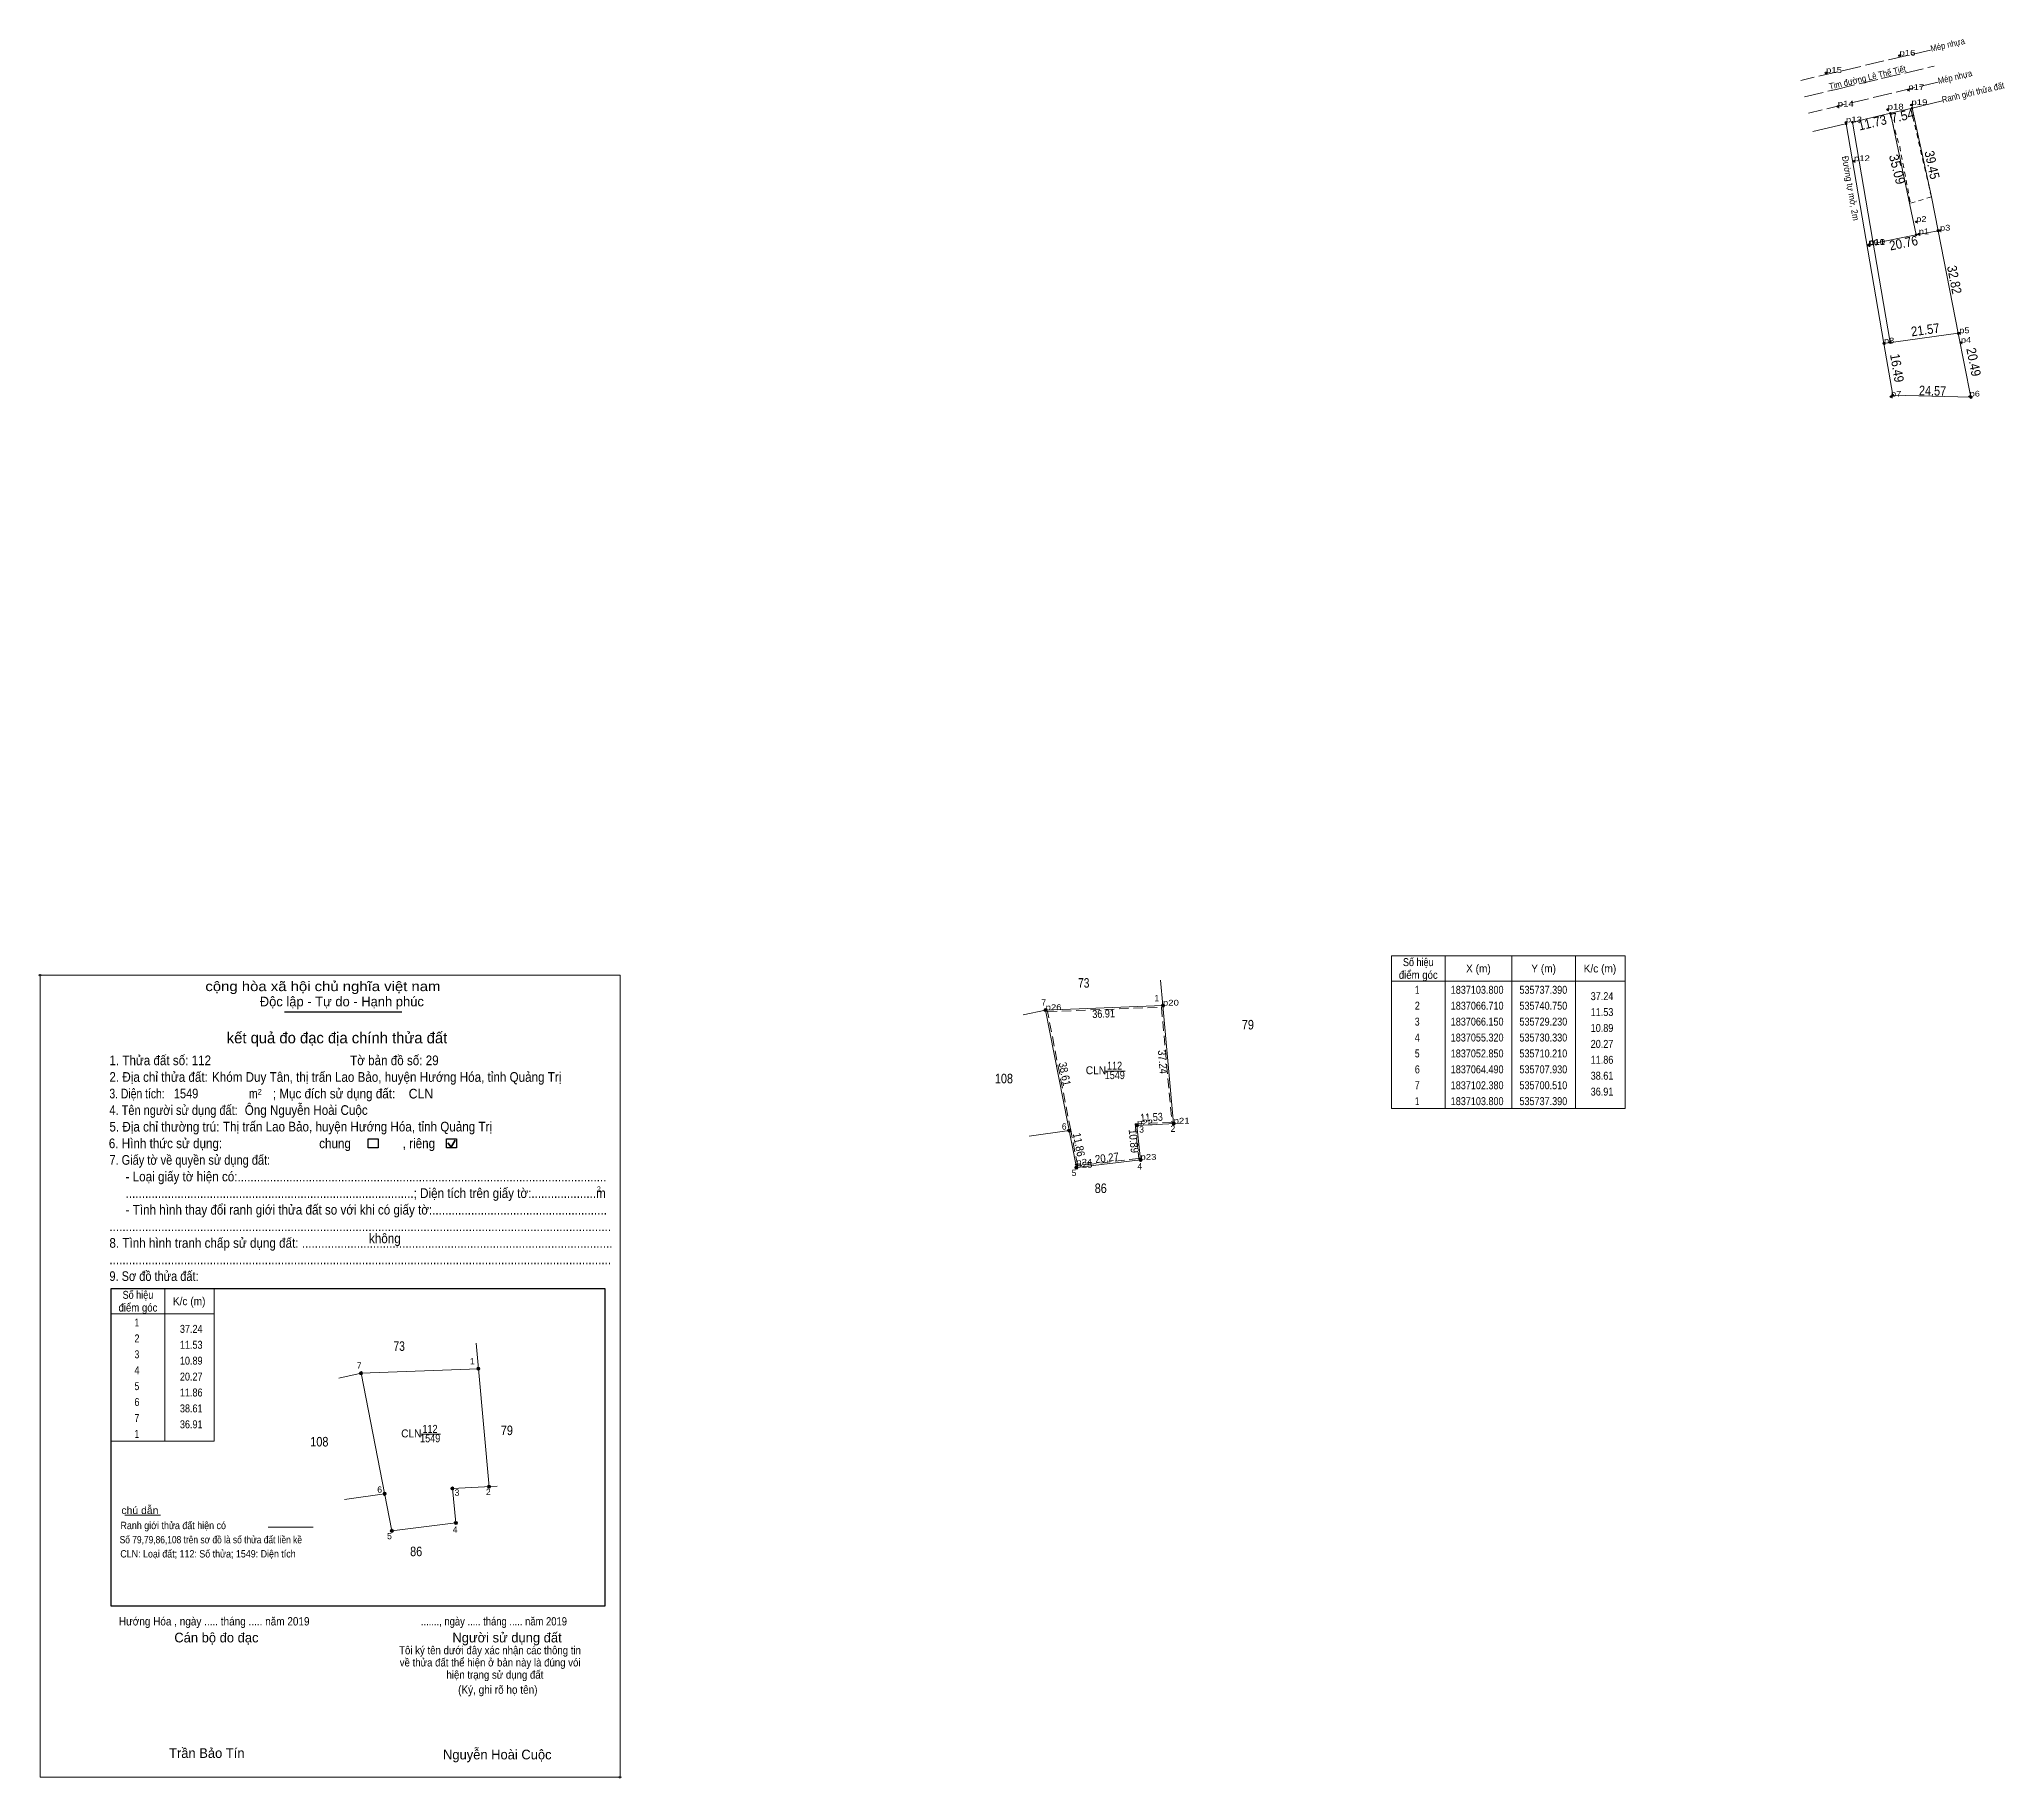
# Model space of a CAD drawing. Header units: metres. Extents: x 535384 to 536002, y 1836861 to 1837408.
import ezdxf
from ezdxf.enums import TextEntityAlignment as Align

# ---------------------------------------------------------------- set-up
doc = ezdxf.new("R2010")
doc.units = ezdxf.units.M
doc.header["$PDMODE"] = 32
doc.header["$PDSIZE"] = 0.5
for name, pattern in [('LONG_DASHED', [7.5, 6, -1.5]), ('MEDIUM_DASHED', [4.5, 3, -1.5]), ('SHORT_DASHED', [2.7, 1.5, -1.2])]:
    doc.linetypes.add(name, pattern=pattern)
for name, color, linetype, lineweight in [('1', 7, 'MEDIUM_DASHED', 13), ('10', 7, 'Continuous', 13), ('13', 7, 'Continuous', 13), ('17', 7, 'Continuous', 13), ('2', 7, 'Continuous', 25), ('22', 7, 'Continuous', 13), ('50', 7, 'Continuous', 13), ('6', 7, 'Continuous', 13), ('63', 7, 'Continuous', 13)]:
    doc.layers.add(name, color=color, linetype=linetype, lineweight=lineweight)
doc.layers.add('12', color=7, linetype='Continuous')
doc.layers.add('7', color=7, linetype='Continuous')

msp = doc.modelspace()

# ---------------------------------------------------------------- hatches: boundary and pattern name
at = {"layer": '10'}
for points in [[(535701.01, 1837102.38, 1), (535700.01, 1837102.38, 1)], [(535737.89, 1837103.8, 1), (535736.89, 1837103.8, 1)], [(535708.43, 1837064.49, 1), (535707.43, 1837064.49, 1)], [(535729.73, 1837066.15, 1), (535728.73, 1837066.15, 1)], [(535741.25, 1837066.71, 1), (535740.25, 1837066.71, 1)], [(535730.83, 1837055.32, 1), (535729.83, 1837055.32, 1)], [(535710.71, 1837052.85, 1), (535709.71, 1837052.85, 1)], [(535485.87, 1836988.23, 1), (535484.87, 1836988.23, 1)], [(535522.75, 1836989.65, 1), (535521.75, 1836989.65, 1)], [(535493.29, 1836950.34, 1), (535492.29, 1836950.34, 1)], [(535514.59, 1836952, 1), (535513.59, 1836952, 1)], [(535526.11, 1836952.56, 1), (535525.11, 1836952.56, 1)], [(535495.57, 1836938.7, 1), (535494.57, 1836938.7, 1)], [(535515.69, 1836941.17, 1), (535514.69, 1836941.17, 1)]]:
    msp.add_hatch(color=256, dxfattribs=at).paths.add_polyline_path(points)
at = {"layer": '22'}
for points in [[(535966.23, 1837384.27, 1), (535965.77, 1837384.27, 1)], [(535973.045, 1837385.89, 1), (535972.575, 1837385.89, 1)], [(535952.37, 1837380.98, 1), (535951.87, 1837380.98, 1)], [(535954.32, 1837381.44, 1), (535953.82, 1837381.44, 1)], [(535974.46, 1837346.05, 1), (535973.76, 1837346.05, 1)], [(535981.34, 1837347.34, 1), (535980.64, 1837347.34, 1)], [(535987.7, 1837315.1, 1), (535987, 1837315.1, 1)], [(535987.6, 1837315.1, 1), (535987.1, 1837315.1, 1)], [(535964.35, 1837311.92, 1), (535963.65, 1837311.92, 1)], [(535964.25, 1837311.92, 1), (535963.75, 1837311.92, 1)], [(535966.32, 1837312.26, 1), (535965.62, 1837312.26, 1)], [(535966.22, 1837312.26, 1), (535965.72, 1837312.26, 1)], [(535967.1, 1837295.66, 1), (535966.4, 1837295.66, 1)], [(535967, 1837295.66, 1), (535966.5, 1837295.66, 1)], [(535991.66, 1837295, 1), (535990.96, 1837295, 1)], [(535991.56, 1837295, 1), (535991.06, 1837295, 1)]]:
    msp.add_hatch(color=256, dxfattribs=at).paths.add_polyline_path(points)

# ---------------------------------------------------------------- linework, layer by layer
at = {"layer": '1'}
msp.add_lwpolyline([(535736.93, 1837103.28), (535740.21, 1837067.18), (535728.68, 1837066.62), (535729.78, 1837055.76), (535710.61, 1837053.4), (535708.42, 1837064.59), (535701.11, 1837101.9)], close=True, dxfattribs=at)
at = {"layer": '10'}
for p, q in [((535966, 1837384.27), (535954.07, 1837381.44)), ((535972.44, 1837385.8), (535966, 1837384.27)), ((535982.42, 1837388.16), (535972.44, 1837385.8)), ((535951.53, 1837380.84), (535941.63, 1837378.49)), ((535954.07, 1837381.44), (535965.97, 1837312.26)), ((535964, 1837311.92), (535987.35, 1837315.1)), ((535966.75, 1837295.66), (535991.31, 1837295)), ((535736.67, 1837111.81), (535737.39, 1837103.8)), ((535700.51, 1837102.38), (535693.5, 1837100.86)), ((535700.51, 1837102.38), (535710.21, 1837052.85)), ((535707.93, 1837064.49), (535695.31, 1837062.72)), ((535521.53, 1836997.66), (535522.25, 1836989.65)), ((535485.37, 1836988.23), (535478.36, 1836986.71)), ((535485.37, 1836988.23), (535495.07, 1836938.7)), ((535492.79, 1836950.34), (535480.17, 1836948.57))]:
    msp.add_line(p, q, dxfattribs=at)
at = {"layer": '10', "linetype": 'SHORT_DASHED'}
msp.add_line((535972.44, 1837385.8), (535978.9, 1837357.98), dxfattribs=at)
msp.add_lwpolyline([(535965.8, 1837384.22), (535968.94, 1837373.87), (535972.31, 1837356), (535978.9, 1837357.98)], dxfattribs=at)
at = {"layer": '10'}
for points in [[(535952.12, 1837380.98), (535964, 1837311.92), (535966.75, 1837295.66)], [(535980.99, 1837347.34), (535974.11, 1837346.05), (535960.63, 1837343.31)], [(535991.31, 1837295), (535987.35, 1837315.1), (535981, 1837347.3)], [(535740.75, 1837066.71), (535737.39, 1837103.8), (535700.51, 1837102.38)], [(535710.21, 1837052.85), (535730.33, 1837055.32), (535729.23, 1837066.15), (535743.33, 1837066.84)], [(535525.61, 1836952.56), (535522.25, 1836989.65), (535485.37, 1836988.23)], [(535495.07, 1836938.7), (535515.19, 1836941.17), (535514.09, 1836952), (535528.19, 1836952.69)]]:
    msp.add_lwpolyline(points, dxfattribs=at)
for centre in [(535700.51, 1837102.38), (535737.39, 1837103.8), (535707.93, 1837064.49), (535729.23, 1837066.15), (535740.75, 1837066.71), (535730.33, 1837055.32), (535710.21, 1837052.85), (535485.37, 1836988.23), (535522.25, 1836989.65), (535492.79, 1836950.34), (535514.09, 1836952), (535525.61, 1836952.56), (535495.07, 1836938.7), (535515.19, 1836941.17)]:
    msp.add_circle(centre, 0.5, dxfattribs=at)
at = {"layer": '13'}
for p, q in [((535719.38, 1837083.2), (535725.52, 1837083.2)), ((535504.24, 1836969.05), (535510.38, 1836969.05))]:
    msp.add_line(p, q, dxfattribs=at)
at = {"layer": '17'}
msp.add_line((535411.15, 1836943.66), (535422.39, 1836943.66), dxfattribs=at)
at = {"layer": '2'}
for p, q in [((535461.29, 1837101.8), (535498.15, 1837101.8)), ((535406.87, 1837014.87), (535562.04, 1837014.87)), ((535562.04, 1837014.87), (535562.04, 1836914.99))]:
    msp.add_line(p, q, dxfattribs=at)
at = {"layer": '2', "lineweight": 35}
for p, q in [((535513.73, 1837059.25), (535515, 1837061.51)), ((535512.7, 1837060.6), (535513.73, 1837059.25))]:
    msp.add_line(p, q, dxfattribs=at)
at = {"layer": '2', "lineweight": 13}
msp.add_lwpolyline([(535384.52, 1837113.36), (535566.78, 1837113.36), (535566.78, 1836861.27), (535384.52, 1836861.27)], close=True, dxfattribs=at)
at = {"layer": '2'}
for points in [[(535487.66, 1837061.94), (535490.79, 1837061.94), (535490.79, 1837059.03), (535487.66, 1837059.03)], [(535512.29, 1837061.94), (535515.42, 1837061.94), (535515.42, 1837059.03), (535512.29, 1837059.03)]]:
    msp.add_lwpolyline(points, close=True, dxfattribs=at)
msp.add_lwpolyline([(535562.04, 1836914.99), (535406.87, 1836914.99), (535406.87, 1837014.87)], dxfattribs=at)
for p in [(535384.52, 1837113.36), (535566.78, 1836861.27)]:
    msp.add_point(p, dxfattribs=at)
at = {"layer": '22', "linetype": 'LONG_DASHED'}
for p, q in [((535978.59, 1837404.14), (535937.85, 1837394.58)), ((535981, 1837394.07), (535940.26, 1837384.32))]:
    msp.add_line(p, q, dxfattribs=at)
at = {"layer": '22'}
for p, q in [((535974.11, 1837346.05), (535966, 1837384.27)), ((535978.9, 1837357.98), (535972.81, 1837385.89)), ((535978.9, 1837357.98), (535980.99, 1837347.34))]:
    msp.add_line(p, q, dxfattribs=at)
at = {"layer": '22', "linetype": 'LONG_DASHED'}
msp.add_lwpolyline([(535939.06, 1837389.44), (535948.94, 1837391.79), (535963.22, 1837395.17), (535979.8, 1837399.1)], dxfattribs=at)
at = {"layer": '22'}
for centre, radius in [((535966, 1837384.27), 0.23), ((535972.81, 1837385.89), 0.235), ((535974.11, 1837346.05), 0.35), ((535980.99, 1837347.34), 0.35), ((535987.35, 1837315.1), 0.35), ((535964, 1837311.92), 0.35), ((535965.97, 1837312.26), 0.35), ((535966.75, 1837295.66), 0.35), ((535991.31, 1837295), 0.35)]:
    msp.add_circle(centre, radius, dxfattribs=at)
at = {"layer": '22', "linetype": 'SHORT_DASHED'}
for centre in [(535952.12, 1837380.98), (535954.07, 1837381.44), (535987.35, 1837315.1), (535964, 1837311.92), (535965.97, 1837312.26), (535966.75, 1837295.66), (535991.31, 1837295)]:
    msp.add_circle(centre, 0.25, dxfattribs=at)
at = {"layer": '50'}
msp.add_line((535952.12, 1837380.98), (535951.53, 1837380.84), dxfattribs=at)
at = {"layer": '6'}
msp.add_line((535456.19, 1836939.84), (535470.38, 1836939.84), dxfattribs=at)
at = {"layer": '63'}
for p, q in [((535826.04, 1837119.45), (535826.04, 1837071.45)), ((535847.04, 1837119.45), (535847.04, 1837071.45)), ((535867.04, 1837119.45), (535867.04, 1837071.45)), ((535809.24, 1837111.45), (535882.64, 1837111.45)), ((535423.67, 1837014.87), (535423.67, 1836966.87))]:
    msp.add_line(p, q, dxfattribs=at)
msp.add_lwpolyline([(535809.24, 1837119.45), (535882.64, 1837119.45), (535882.64, 1837071.45), (535809.24, 1837071.45)], close=True, dxfattribs=at)
for points in [[(535423.67, 1836966.87), (535406.87, 1836966.87), (535406.87, 1837014.87), (535423.67, 1837014.87)], [(535423.67, 1837014.87), (535439.27, 1837014.87), (535439.27, 1836966.87), (535423.67, 1836966.87)], [(535406.87, 1837006.87), (535423.67, 1837006.87), (535439.27, 1837006.87)]]:
    msp.add_lwpolyline(points, dxfattribs=at)
at = {"layer": '7'}
for p in [(535968.87, 1837402.38), (535945.78, 1837396.96), (535971.64, 1837391.6), (535949.48, 1837386.39), (535965.15, 1837385.44), (535972.62, 1837386.86), (535952.04, 1837381.41), (535954.56, 1837369.22), (535974.15, 1837350.15), (535974.93, 1837346.26), (535981.63, 1837347.41), (535959.11, 1837342.73), (535959.29, 1837342.86), (535959.3, 1837342.98), (535987.67, 1837315.14), (535964, 1837311.92), (535988.18, 1837312.13), (535966.23, 1837295.17), (535990.93, 1837295.24), (535700.51, 1837102.39), (535737.39, 1837103.8), (535729.23, 1837066.15), (535740.75, 1837066.71), (535730.33, 1837055.32), (535710.15, 1837053.8), (535710.21, 1837052.85)]:
    msp.add_point(p, dxfattribs=at)

# ---------------------------------------------------------------- texts
at = {"layer": '10'}
for s, width, p in [('73', 0.8, (535712.505, 1837109.41)), ('79', 0.85, (535764.095, 1837096.29)), ('108', 0.85, (535687.425, 1837079.36)), ('86', 0.85, (535717.85, 1837044.87)), ('73', 0.8, (535497.365, 1836995.26)), ('79', 0.85, (535531.215, 1836968.78)), ('108', 0.85, (535472.285, 1836965.21)), ('86', 0.85, (535502.71, 1836930.72))]:
    msp.add_text(s, height=3, dxfattribs=dict(at, width=width)).set_placement(p, align=Align.CENTER)
at = {"layer": '12'}
for s, width, p in [('p16', 1.25, (535968.87, 1837402.38)), ('p15', 1.25, (535945.78, 1837396.96)), ('p17', 1.25, (535971.64, 1837391.6)), ('p19', 1.25, (535972.62, 1837386.86)), ('p14', 1.25, (535949.48, 1837386.39)), ('p13', 1.25, (535952.04, 1837381.41)), ('p18', 1.25, (535965.15, 1837385.44)), ('p12', 1.25, (535954.56, 1837369.22)), ('p2', 1.2, (535974.15, 1837350.14)), ('p1', 1.2, (535974.93, 1837346.26)), ('p3', 1.2, (535981.62, 1837347.4)), ('p9', 1.2, (535959.11, 1837342.74)), ('p11', 1.25, (535959.29, 1837342.86)), ('p10', 1.25, (535959.3, 1837342.98)), ('p5', 1.2, (535987.67, 1837315.14)), ('p8', 1.2, (535964, 1837311.92)), ('p4', 1.2, (535988.18, 1837312.13)), ('p7', 1.2, (535966.23, 1837295.16)), ('p6', 1.2, (535990.93, 1837295.24)), ('p20', 1.25, (535737.39, 1837103.8)), ('p26', 1.25, (535700.51, 1837102.38)), ('p22', 1.25, (535729.23, 1837066.15)), ('p21', 1.25, (535740.75, 1837066.71)), ('p24', 1.25, (535710.15, 1837053.8)), ('p23', 1.25, (535730.33, 1837055.32)), ('p25', 1.25, (535710.21, 1837052.85))]:
    msp.add_text(s, height=1.8, dxfattribs=dict(at, width=width)).set_placement(p)
at = {"layer": '13'}
for s, width, p in [('112', 0.85, (535722.2, 1837083.64)), ('CLN', 0.95, (535716.325, 1837082.21)), ('1549', 0.85, (535722.255, 1837080.68)), ('CLN', 0.95, (535501.185, 1836968.06)), ('1549', 0.85, (535507.115, 1836966.53)), ('112', 0.85, (535507.06, 1836969.49))]:
    msp.add_text(s, height=2.5, dxfattribs=dict(at, width=width)).set_placement(p, align=Align.CENTER)
at = {"layer": '2'}
for s, height, width, p in [('cộng hòa xã hội chủ nghĩa việt nam', 3.042, 1.15, (535436.47, 1837108.34)), ('1. Thửa đất số: 112                                           Tờ bản đồ số: 29', 3.04, 0.9, (535406.3, 1837085.06)), ('2. Địa chỉ thửa đất:', 3.042, 0.9, (535406.3, 1837079.83)), ('Khóm Duy Tân, thị trấn Lao Bảo, huyện Hướng Hóa, tỉnh Quảng Trị', 3.04, 0.9, (535438.54, 1837079.83)), ('3. Diện tích:', 3.042, 0.8, (535406.3, 1837074.62)), ('1549', 3.04, 0.85, (535426.55, 1837074.64)), ('m', 3.042, 0.8, (535450.15, 1837074.62)), ('2', 1.738, 0.8, (535452.89, 1837075.83)), ('; Mục đích sử dụng đất:', 3.042, 0.9, (535457.66, 1837074.62)), ('CLN', 3.04, 0.95, (535500.34, 1837074.59)), ('4. Tên người sử dụng đất:', 3.042, 0.85, (535406.3, 1837069.41)), ('5. Địa chỉ thường trú:', 3.042, 0.9, (535406.3, 1837064.2)), ('Thị trấn Lao Bảo, huyện Hướng Hóa, tỉnh Quảng Trị', 3.04, 0.9, (535441.98, 1837064.23)), ('Ông Nguyễn Hoài Cuộc', 3.04, 0.9, (535448.83, 1837069.43)), ('6. Hình thức sử dụng:', 3.042, 0.9, (535406.11, 1837058.97)), ('chung                , riêng', 3.042, 0.9, (535472.23, 1837058.97)), ('7. Giấy tờ về quyền sử dụng đất:', 3.042, 0.85, (535406.3, 1837053.76)), ('     - Loại giấy tờ hiện có:..................................................................................................................', 3.042, 0.9, (535406.3, 1837048.54)), ('     .........................................................................................; Diện tích trên giấy tờ:....................m', 3.042, 0.9, (535406.3, 1837043.32)), ('2', 1.738, 0.8, (535559.46, 1837045.24)), ('     - Tình hình thay đổi ranh giới thửa đất so với khi có giấy tờ:......................................................', 3.042, 0.9, (535406.3, 1837038.11)), ('8. Tình hình tranh chấp sử dụng đất: ................................................................................................', 3.042, 0.9, (535406.3, 1837027.67)), ('...........................................................................................................................................................', 3.042, 0.9, (535406.3, 1837032.91)), ('không', 3.042, 0.9, (535487.88, 1837029.11)), ('9. Sơ đồ thửa đất:', 3.042, 0.85, (535406.3, 1837017.23)), ('...........................................................................................................................................................', 3.042, 0.9, (535406.3, 1837022.47)), ('Hướng Hóa , ngày ..... tháng ..... năm 2019', 2.605, 0.9, (535409.27, 1836908.95)), ('......., ngày ..... tháng ..... năm 2019', 2.605, 0.85, (535504.18, 1836908.95)), ('(Ký, ghi rõ họ tên)', 2.608, 0.9, (535515.89, 1836887.47))]:
    msp.add_text(s, height=height, dxfattribs=dict(at, width=width)).set_placement(p)
for s, height, p in [('Độc lập - Tự do - Hạnh phúc', 3.042, (535453.56, 1837103.55)), ('Cán bộ đo đạc', 3.042, (535426.7, 1836903.62)), ('Người sử dụng đất', 3.042, (535514.09, 1836903.62)), ('Trần Bảo Tín', 3.042, (535425.04, 1836867.31)), ('Nguyễn Hoài Cuộc', 3.04, (535511.14, 1836866.85))]:
    msp.add_text(s, height=height, dxfattribs=at).set_placement(p)
for s, height, p in [('kết quả đo đạc địa chính thửa đất', 3.477, (535477.825, 1837091.92)), ('.', 0.869, (535566.75, 1836860.78))]:
    msp.add_text(s, height=height, dxfattribs=at).set_placement(p, align=Align.CENTER)
at = {"layer": '2', "width": 0.9}
for s, p in [('Tôi ký tên dưới đây xác nhận các thông tin', (535525.92, 1836899.9)), ('về thửa đất thể hiện ở bản này là đúng vói', (535525.95, 1836896.06)), ('hiện trạng sử dụng đất', (535527.455, 1836892.22))]:
    msp.add_text(s, height=2.513, dxfattribs=at).set_placement(p, align=Align.CENTER)
at = {"layer": '22'}
for s, height, rotation, width, p in [('Mép nhựa', 2, 13.206, 0.9, (535984.227, 1837404.84)), ('Tim đường Lê Thế Tiết', 2, 13.317, 0.9, (535959.025, 1837394.52)), ('Mép nhựa', 2, 13.459, 0.9, (535986.537, 1837394.715)), ('Ranh giới thửa đất', 2, 13.305, 0.9, (535992.195, 1837389.826)), ('11.73', 3, 13.333, 0.9, (535960.684, 1837379.87)), ('7.54', 3, 13.385, 0.95, (535970.123, 1837381.984)), ('Đường tự mở, 2m', 2, 279.761, 0.95, (535952.52, 1837360.525)), ('35.09', 3, 284.306, 0.95, (535966.706, 1837366.276)), ('39.45', 3, 282.309, 0.9, (535977.659, 1837367.72)), ('20.76', 3, 11.505, 0.9, (535970.446, 1837342.019)), ('32.82', 3, 281.156, 0.9, (535984.669, 1837331.63)), ('21.57', 3, 7.755, 0.9, (535977.193, 1837314.729)), ('16.49', 3, 279.599, 0.9, (535966.646, 1837303.94)), ('20.49', 3, 281.145, 0.9, (535990.725, 1837305.795)), ('24.57', 3, 358.461, 0.85, (535979.235, 1837295.543))]:
    msp.add_text(s, height=height, rotation=rotation, dxfattribs=dict(at, width=width)).set_placement(p, align=Align.CENTER)
at = {"layer": '6'}
for s, height, width, p in [('chú dẫn', 2.329, 1.05, (535410.07, 1836943.97)), ('Ranh giới thửa đất hiện có ', 2.329, 0.9, (535409.77, 1836939.22)), ('Số 79,79,86,108 trên sơ đồ là số thửa đất liền kề', 2.32, 0.85, (535409.53, 1836934.76)), ('CLN: Loại đất; 112: Số thửa; 1549: Diện tích', 2.32, 0.9, (535409.73, 1836930.31))]:
    msp.add_text(s, height=height, dxfattribs=dict(at, width=width)).set_placement(p)
at = {"layer": '63'}
for s, width, p in [('Số hiệu', 0.85, (535817.64, 1837116.2)), ('X (m)', 0.95, (535836.54, 1837114.2)), ('Y (m)', 0.95, (535857.035, 1837114.2)), ('K/c (m)', 0.95, (535874.74, 1837114.2)), ('điểm góc', 0.9, (535817.64, 1837112.2)), (' 2', 0.85, (535816.94, 1837102.5)), (' 1', 0.75, (535816.935, 1837107.5)), ('1837103.800', 0.85, (535836.14, 1837107.5)), ('1837066.710', 0.85, (535836.14, 1837102.5)), ('535737.390', 0.85, (535856.945, 1837107.5)), ('535740.750', 0.85, (535856.945, 1837102.5)), (' 3', 0.8, (535816.94, 1837097.5)), ('1837066.150', 0.85, (535836.14, 1837097.5)), ('535729.230', 0.85, (535856.945, 1837097.5)), (' 4', 0.85, (535816.935, 1837092.5)), ('1837055.320', 0.85, (535836.14, 1837092.5)), ('535730.330', 0.85, (535856.945, 1837092.5)), (' 5', 0.8, (535816.94, 1837087.5)), ('1837052.850', 0.85, (535836.14, 1837087.5)), ('535710.210', 0.85, (535856.945, 1837087.5)), (' 6', 0.85, (535816.94, 1837082.5)), (' 7', 0.8, (535816.94, 1837077.5)), ('1837064.490', 0.85, (535836.14, 1837082.5)), ('1837102.380', 0.85, (535836.14, 1837077.5)), ('535707.930', 0.85, (535856.945, 1837082.5)), ('535700.510', 0.85, (535856.945, 1837077.5)), (' 1', 0.75, (535816.935, 1837072.5)), ('1837103.800', 0.85, (535836.14, 1837072.5)), ('535737.390', 0.85, (535856.945, 1837072.5)), ('Số hiệu', 0.85, (535415.27, 1837011.62)), ('K/c (m)', 0.95, (535431.37, 1837009.62)), ('điểm góc', 0.9, (535415.27, 1837007.62)), (' 2', 0.85, (535414.57, 1836997.92)), (' 1', 0.75, (535414.565, 1837002.92)), (' 3', 0.8, (535414.57, 1836992.92)), (' 4', 0.85, (535414.565, 1836987.92)), (' 5', 0.8, (535414.57, 1836982.92)), (' 6', 0.85, (535414.57, 1836977.92)), (' 7', 0.8, (535414.57, 1836972.92)), (' 1', 0.75, (535414.565, 1836967.92))]:
    msp.add_text(s, height=2.5, dxfattribs=dict(at, width=width)).set_placement(p, align=Align.CENTER)
for s, p in [(' 7', (535700.67, 1837103.8)), (' 1', (535736.21, 1837105.14)), (' 6', (535707.11, 1837064.81)), (' 3', (535731.42, 1837063.87)), (' 2', (535741.27, 1837064.1)), (' 5', (535710.21, 1837050.2)), (' 4', (535730.85, 1837052.26)), (' 7', (535485.53, 1836989.65)), (' 1', (535521.07, 1836990.99)), (' 6', (535491.97, 1836950.66)), (' 3', (535516.28, 1836949.72)), (' 2', (535526.13, 1836949.95)), (' 5', (535495.07, 1836936.05)), (' 4', (535515.71, 1836938.11))]:
    msp.add_text(s, height=2, dxfattribs=at).set_placement(p, align=Align.RIGHT)
at = {"layer": '63', "width": 0.85}
for s, p in [('37.24', (535878.94, 1837105.5)), ('11.53', (535878.94, 1837100.5)), ('20.27', (535878.94, 1837090.5)), ('10.89', (535878.94, 1837095.5)), ('11.86', (535878.94, 1837085.5)), ('38.61', (535878.94, 1837080.5)), ('36.91', (535878.94, 1837075.5)), ('37.24', (535435.57, 1837000.92)), ('11.53', (535435.57, 1836995.92)), ('10.89', (535435.57, 1836990.92)), ('20.27', (535435.57, 1836985.92)), ('11.86', (535435.57, 1836980.92)), ('38.61', (535435.57, 1836975.92)), ('36.91', (535435.57, 1836970.92))]:
    msp.add_text(s, height=2.5, dxfattribs=at).set_placement(p, align=Align.RIGHT)
at = {"layer": '63'}
for s, rotation, width, p in [('36.91', 2.205, 0.85, (535718.787, 1837099.996)), ('38.61', 281.08, 0.9, (535705.318, 1837082.055)), ('37.24', 275.176, 0.9, (535736.108, 1837085.963)), ('11.53', 2.783, 0.85, (535733.869, 1837067.446)), ('11.86', 281.083, 0.9, (535709.764, 1837059.84)), ('10.89', 275.8, 0.9, (535726.988, 1837061.091)), ('20.27', 6.999, 0.9, (535719.943, 1837054.706))]:
    msp.add_text(s, height=2.5, rotation=rotation, dxfattribs=dict(at, width=width)).set_placement(p, align=Align.CENTER)

doc.saveas('drawing.dxf')
